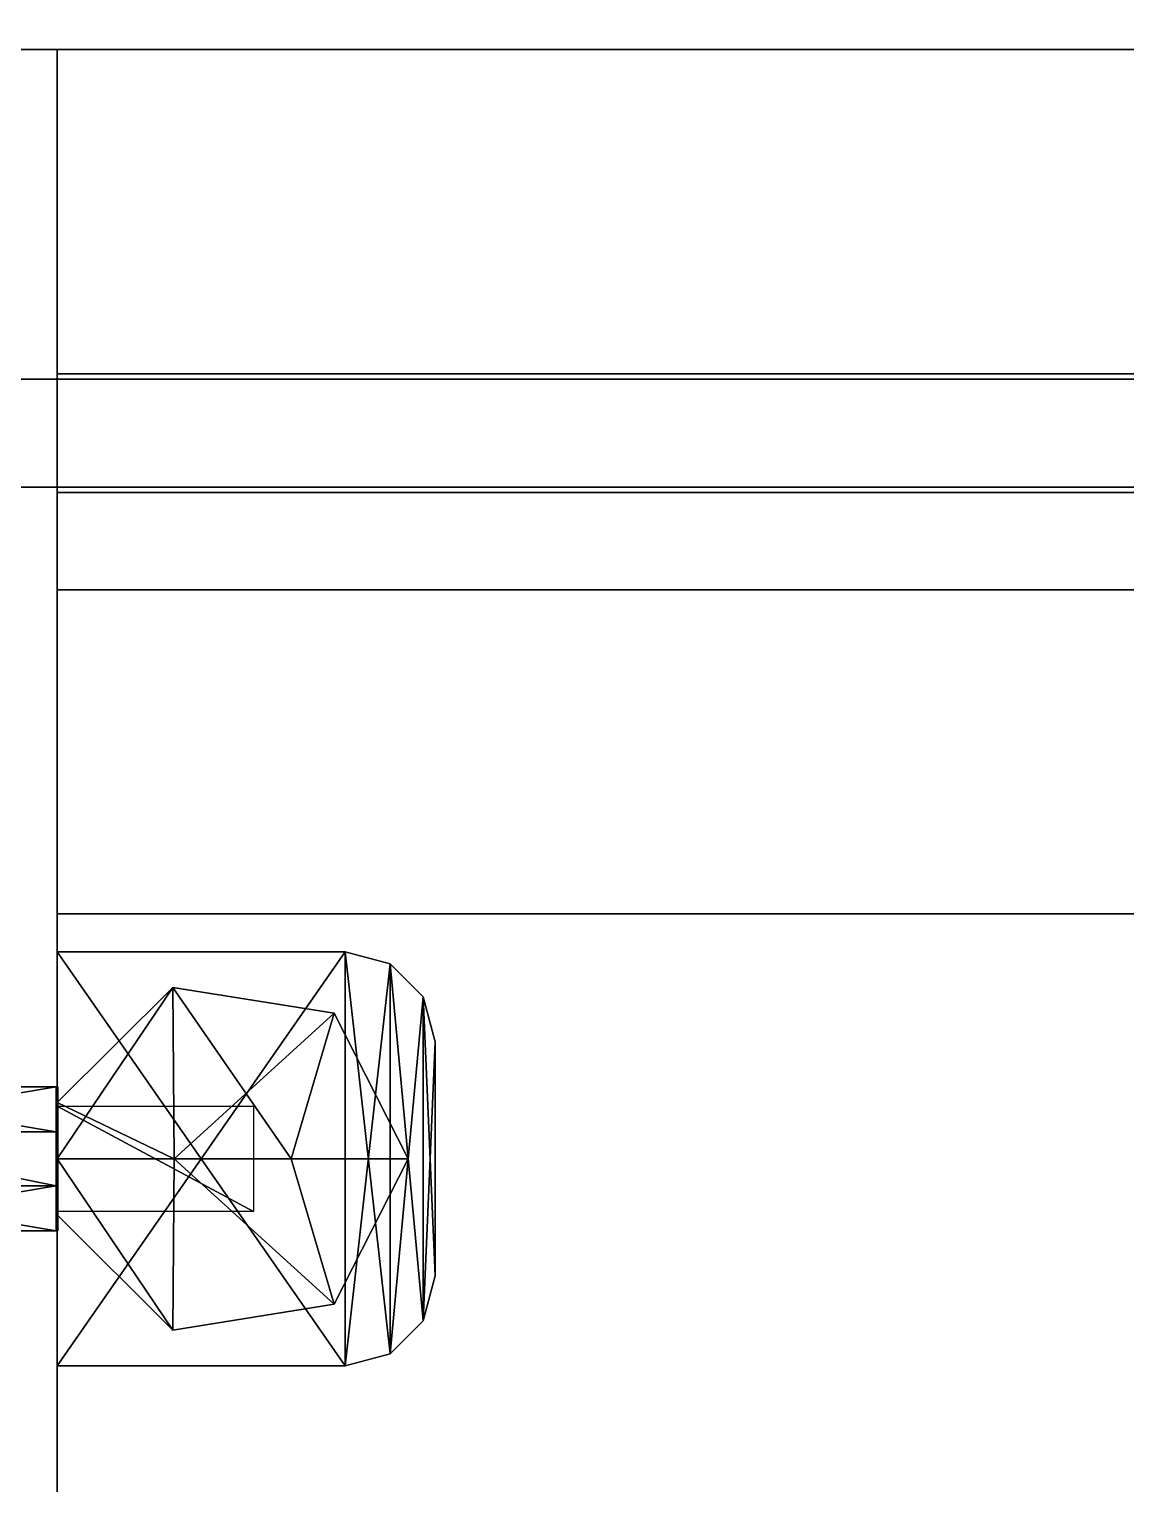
# Model space of a CAD drawing. Extents: x 0 to 2992, y -2739 to 0.
# Drawn here: x 575.5 to 636.4, y -199.7 to -118.9 of the extents above; entities that cross this region are included whole.
import ezdxf

# ---------------------------------------------------------------- set-up
doc = ezdxf.new("R2010")
doc.units = 0
for name, color, linetype in [('LAYER0', 7, 'CONTINUOUS'), ('LAYER100', 7, 'CONTINUOUS'), ('LAYER102', 7, 'CONTINUOUS'), ('LAYER103', 7, 'CONTINUOUS'), ('LAYER110', 7, 'CONTINUOUS'), ('LAYER111', 254, 'CONTINUOUS'), ('LAYER117', 7, 'CONTINUOUS'), ('LAYER124', 7, 'CONTINUOUS'), ('LAYER125', 254, 'CONTINUOUS'), ('LAYER90', 7, 'CONTINUOUS'), ('LAYER92', 7, 'CONTINUOUS'), ('LAYER96', 7, 'CONTINUOUS'), ('LAYER97', 7, 'CONTINUOUS')]:
    doc.layers.add(name, color=color, linetype=linetype)

msp = doc.modelspace()

# ---------------------------------------------------------------- linework, layer by layer
at = {"layer": 'LAYER0', "invisible_edges": 1}
for points in [[(2992.49, 0), (0, -2716.32), (0, 0), (2992.49, 0)], [(2992.49, -2716.32, 5), (0, 0, 5), (0, -2716.32, 5), (2992.49, -2716.32, 5)], [(0, 0, 5), (2992.49, -2716.32, 5), (2992.49, 0, 5), (0, 0, 5)], [(0, -2716.32), (2992.49, 0), (2992.49, -2716.32), (0, -2716.32)]]:
    msp.add_3dface(points, dxfattribs=at)
at = {"layer": 'LAYER100', "invisible_edges": 1}
for points in [[(1368, -138.3, 99), (573, -144.3, 99), (573, -138.3, 99), (1368, -138.3, 99)], [(573, -144.3, 99), (1368, -138.3, 99), (1368, -144.3, 99), (573, -144.3, 99)], [(1368, -144.3, 2530), (573, -138.3, 2530), (573, -144.3, 2530), (1368, -144.3, 2530)], [(573, -138.3, 2530), (1368, -144.3, 2530), (1368, -138.3, 2530), (573, -138.3, 2530)], [(573, -138.3, 2530), (1368, -138.3, 99), (573, -138.3, 99), (573, -138.3, 2530)], [(1368, -138.3, 99), (573, -138.3, 2530), (1368, -138.3, 2530), (1368, -138.3, 99)], [(1368, -144.3, 2530), (573, -144.3, 99), (1368, -144.3, 99), (1368, -144.3, 2530)], [(573, -144.3, 99), (1368, -144.3, 2530), (573, -144.3, 2530), (573, -144.3, 99)]]:
    msp.add_3dface(points, dxfattribs=at)
at = {"layer": 'LAYER102', "invisible_edges": 1}
for points in [[(1364, -120, 1374.5), (577, -120, 1254.5), (577, -120, 1374.5), (1364, -120, 1374.5)], [(577, -120, 1254.5), (1364, -120, 1374.5), (1364, -120, 1254.5), (577, -120, 1254.5)], [(577, -138, 1374.5), (577, -120, 1254.5), (577, -138, 1254.5), (577, -138, 1374.5)], [(577, -120, 1254.5), (577, -138, 1374.5), (577, -120, 1374.5), (577, -120, 1254.5)], [(1364, -138, 1254.5), (577, -120, 1254.5), (1364, -120, 1254.5), (1364, -138, 1254.5)], [(577, -120, 1254.5), (1364, -138, 1254.5), (577, -138, 1254.5), (577, -120, 1254.5)], [(577, -138, 1374.5), (1364, -120, 1374.5), (577, -120, 1374.5), (577, -138, 1374.5)], [(1364, -120, 1374.5), (577, -138, 1374.5), (1364, -138, 1374.5), (1364, -120, 1374.5)], [(1364, -138, 1254.5), (577, -138, 1374.5), (577, -138, 1254.5), (1364, -138, 1254.5)], [(577, -138, 1374.5), (1364, -138, 1254.5), (1364, -138, 1374.5), (577, -138, 1374.5)]]:
    msp.add_3dface(points, dxfattribs=at)
at = {"layer": 'LAYER103', "invisible_edges": 1}
for points in [[(577, -144.6001, 871), (1364, -620.0001, 871), (1364, -144.6001, 871), (577, -144.6001, 871)], [(1364, -620.0001, 871), (577, -144.6001, 871), (577, -620.0001, 871), (1364, -620.0001, 871)], [(577, -144.6001, 871), (577, -620.0001, 853), (577, -620.0001, 871), (577, -144.6001, 871)], [(577, -620.0001, 853), (577, -144.6001, 871), (577, -144.6001, 853), (577, -620.0001, 853)], [(1364, -144.6001, 853), (577, -144.6001, 871), (1364, -144.6001, 871), (1364, -144.6001, 853)], [(577, -144.6001, 871), (1364, -144.6001, 853), (577, -144.6001, 853), (577, -144.6001, 871)], [(577, -620.0001, 853), (1364, -144.6001, 853), (1364, -620.0001, 853), (577, -620.0001, 853)], [(1364, -144.6001, 853), (577, -620.0001, 853), (577, -144.6001, 853), (1364, -144.6001, 853)]]:
    msp.add_3dface(points, dxfattribs=at)
at = {"layer": 'LAYER110'}
for points in [[(577, -170.1001, 851.01), (593, -193.1001, 851.01), (577, -193.1001, 851.01), (577, -170.1001, 851.01)], [(593, -170.1001, 851.01), (593, -193.1001, 851.01), (577, -170.1001, 851.01), (593, -170.1001, 851.01)], [(577, -170.1001, 853), (593, -193.1001, 853), (577, -193.1001, 853), (577, -170.1001, 853)], [(593, -170.1001, 853), (593, -193.1001, 853), (577, -170.1001, 853), (593, -170.1001, 853)], [(593, -170.1001, 853), (577, -170.1001, 851.01), (593, -170.1001, 851.01), (593, -170.1001, 853)], [(577, -170.1001, 853), (577, -170.1001, 851.01), (593, -170.1001, 853), (577, -170.1001, 853)], [(577, -193.1001, 851.01), (577, -170.1001, 853), (577, -170.1001, 851.01), (577, -193.1001, 851.01)], [(577, -193.1001, 853), (577, -170.1001, 853), (577, -193.1001, 851.01), (577, -193.1001, 853)], [(593, -193.1001, 851.01), (577, -170.1001, 851.01), (593, -170.1001, 851.01), (593, -193.1001, 851.01)], [(577, -193.1001, 851.01), (577, -170.1001, 851.01), (593, -193.1001, 851.01), (577, -193.1001, 851.01)], [(577, -170.1001, 851.01), (593, -170.1001, 853), (593, -170.1001, 851.01), (577, -170.1001, 851.01)], [(577, -170.1001, 853), (593, -170.1001, 853), (577, -170.1001, 851.01), (577, -170.1001, 853)], [(577, -170.1001, 851.01), (577, -193.1001, 853), (577, -193.1001, 851.01), (577, -170.1001, 851.01)], [(577, -170.1001, 853), (577, -193.1001, 853), (577, -170.1001, 851.01), (577, -170.1001, 853)], [(593, -170.1001, 853), (577, -193.1001, 853), (593, -193.1001, 853), (593, -170.1001, 853)], [(577, -170.1001, 853), (577, -193.1001, 853), (593, -170.1001, 853), (577, -170.1001, 853)], [(595.5, -170.77, 851.01), (593, -170.1001, 853), (595.5, -170.77, 853), (595.5, -170.77, 851.01)], [(593, -170.1001, 851.01), (593, -170.1001, 853), (595.5, -170.77, 851.01), (593, -170.1001, 851.01)], [(593, -170.1001, 851.01), (595.5, -170.77, 851.01), (593, -193.1001, 851.01), (593, -170.1001, 851.01)], [(593, -170.1001, 853), (593, -193.1001, 853), (595.5, -170.77, 853), (593, -170.1001, 853)], [(595.5, -192.4302, 851.01), (593, -170.1001, 851.01), (593, -193.1001, 851.01), (595.5, -192.4302, 851.01)], [(595.5, -170.77, 851.01), (593, -170.1001, 851.01), (595.5, -192.4302, 851.01), (595.5, -170.77, 851.01)], [(595.5, -192.4302, 853), (593, -170.1001, 853), (593, -193.1001, 853), (595.5, -192.4302, 853)], [(595.5, -170.77, 853), (593, -170.1001, 853), (595.5, -192.4302, 853), (595.5, -170.77, 853)], [(593, -170.1001, 851.01), (595.5, -170.77, 853), (595.5, -170.77, 851.01), (593, -170.1001, 851.01)], [(593, -170.1001, 853), (595.5, -170.77, 853), (593, -170.1001, 851.01), (593, -170.1001, 853)], [(593, -193.1001, 851.01), (595.5, -170.77, 851.01), (595.5, -192.4302, 851.01), (593, -193.1001, 851.01)], [(595.5, -170.77, 853), (593, -193.1001, 853), (595.5, -192.4302, 853), (595.5, -170.77, 853)], [(597.3301, -172.6001, 851.01), (595.5, -170.77, 853), (597.3301, -172.6001, 853), (597.3301, -172.6001, 851.01)], [(595.5, -170.77, 851.01), (595.5, -170.77, 853), (597.3301, -172.6001, 851.01), (595.5, -170.77, 851.01)], [(597.3301, -190.6001, 851.01), (595.5, -170.77, 851.01), (597.3301, -172.6001, 851.01), (597.3301, -190.6001, 851.01)], [(595.5, -192.4302, 851.01), (595.5, -170.77, 851.01), (597.3301, -190.6001, 851.01), (595.5, -192.4302, 851.01)], [(595.5, -170.77, 853), (595.5, -192.4302, 853), (597.3301, -172.6001, 853), (595.5, -170.77, 853)], [(597.3301, -190.6001, 851.01), (595.5, -170.77, 851.01), (595.5, -192.4302, 851.01), (597.3301, -190.6001, 851.01)], [(597.3301, -172.6001, 851.01), (595.5, -170.77, 851.01), (597.3301, -190.6001, 851.01), (597.3301, -172.6001, 851.01)], [(597.3301, -190.6001, 853), (595.5, -170.77, 853), (595.5, -192.4302, 853), (597.3301, -190.6001, 853)], [(597.3301, -172.6001, 853), (595.5, -170.77, 853), (597.3301, -190.6001, 853), (597.3301, -172.6001, 853)], [(595.5, -170.77, 851.01), (597.3301, -172.6001, 853), (597.3301, -172.6001, 851.01), (595.5, -170.77, 851.01)], [(595.5, -170.77, 853), (597.3301, -172.6001, 853), (595.5, -170.77, 851.01), (595.5, -170.77, 853)], [(577, -178.4775, 867), (583.5, -181.6001, 867), (583.4314, -172.0825, 867), (577, -178.4775, 867)], [(583.4314, -172.0825, 853), (577, -178.4775, 867), (583.4314, -172.0825, 867), (583.4314, -172.0825, 853)], [(577, -178.4775, 853), (577, -178.4775, 867), (583.4314, -172.0825, 853), (577, -178.4775, 853)], [(583.4314, -172.0825, 853), (577, -178.4775, 867), (577, -178.4775, 853), (583.4314, -172.0825, 853)], [(583.4314, -172.0825, 867), (577, -178.4775, 867), (583.4314, -172.0825, 853), (583.4314, -172.0825, 867)], [(577, -181.6001, 867), (583.4314, -172.0825, 867), (583.5, -181.6001, 867), (577, -181.6001, 867)], [(577, -178.4775, 867), (583.4314, -172.0825, 867), (577, -181.6001, 867), (577, -178.4775, 867)], [(583.4314, -172.0825, 867), (590, -181.6001, 867), (592.387, -173.5166, 867), (583.4314, -172.0825, 867)], [(583.5, -181.6001, 867), (590, -181.6001, 867), (583.4314, -172.0825, 867), (583.5, -181.6001, 867)], [(592.387, -173.5166, 853), (583.4314, -172.0825, 867), (592.387, -173.5166, 867), (592.387, -173.5166, 853)], [(583.4314, -172.0825, 853), (583.4314, -172.0825, 867), (592.387, -173.5166, 853), (583.4314, -172.0825, 853)], [(592.387, -173.5166, 853), (583.4314, -172.0825, 867), (583.4314, -172.0825, 853), (592.387, -173.5166, 853)], [(592.387, -173.5166, 867), (583.4314, -172.0825, 867), (592.387, -173.5166, 853), (592.387, -173.5166, 867)], [(583.4314, -172.0825, 867), (592.387, -173.5166, 867), (583.5, -181.6001, 867), (583.4314, -172.0825, 867)], [(597.3301, -172.6001, 853), (595.5, -192.4302, 853), (597.3301, -190.6001, 853), (597.3301, -172.6001, 853)], [(598, -175.1001, 851.01), (597.3301, -172.6001, 853), (598, -175.1001, 853), (598, -175.1001, 851.01)], [(597.3301, -172.6001, 851.01), (597.3301, -172.6001, 853), (598, -175.1001, 851.01), (597.3301, -172.6001, 851.01)], [(598, -188.1001, 851.01), (597.3301, -172.6001, 851.01), (598, -175.1001, 851.01), (598, -188.1001, 851.01)], [(597.3301, -190.6001, 851.01), (597.3301, -172.6001, 851.01), (598, -188.1001, 851.01), (597.3301, -190.6001, 851.01)], [(597.3301, -172.6001, 853), (597.3301, -190.6001, 853), (598, -175.1001, 853), (597.3301, -172.6001, 853)], [(598, -188.1001, 851.01), (597.3301, -172.6001, 851.01), (597.3301, -190.6001, 851.01), (598, -188.1001, 851.01)], [(598, -175.1001, 851.01), (597.3301, -172.6001, 851.01), (598, -188.1001, 851.01), (598, -175.1001, 851.01)], [(598, -188.1001, 853), (597.3301, -172.6001, 853), (597.3301, -190.6001, 853), (598, -188.1001, 853)], [(598, -175.1001, 853), (597.3301, -172.6001, 853), (598, -188.1001, 853), (598, -175.1001, 853)], [(597.3301, -172.6001, 851.01), (598, -175.1001, 853), (598, -175.1001, 851.01), (597.3301, -172.6001, 851.01)], [(597.3301, -172.6001, 853), (598, -175.1001, 853), (597.3301, -172.6001, 851.01), (597.3301, -172.6001, 853)], [(583.5, -181.6001, 867), (592.387, -173.5166, 867), (590, -181.6001, 867), (583.5, -181.6001, 867)], [(592.387, -173.5166, 867), (590, -181.6001, 867), (596.5, -181.6001, 867), (592.387, -173.5166, 867)], [(592.387, -173.5166, 867), (596.5, -181.6001, 867), (590, -181.6001, 867), (592.387, -173.5166, 867)], [(596.5, -181.6001, 853), (592.387, -173.5166, 867), (596.5, -181.6001, 867), (596.5, -181.6001, 853)], [(592.387, -173.5166, 853), (592.387, -173.5166, 867), (596.5, -181.6001, 853), (592.387, -173.5166, 853)], [(596.5, -181.6001, 853), (592.387, -173.5166, 867), (592.387, -173.5166, 853), (596.5, -181.6001, 853)], [(596.5, -181.6001, 867), (592.387, -173.5166, 867), (596.5, -181.6001, 853), (596.5, -181.6001, 867)], [(598, -175.1001, 853), (597.3301, -190.6001, 853), (598, -188.1001, 853), (598, -175.1001, 853)], [(598, -175.1001, 853), (598, -188.1001, 851.01), (598, -188.1001, 853), (598, -175.1001, 853)], [(598, -175.1001, 851.01), (598, -188.1001, 851.01), (598, -175.1001, 853), (598, -175.1001, 851.01)], [(598, -175.1001, 851.01), (598, -188.1001, 853), (598, -188.1001, 851.01), (598, -175.1001, 851.01)], [(598, -175.1001, 853), (598, -188.1001, 853), (598, -175.1001, 851.01), (598, -175.1001, 853)], [(577, -184.7227, 867), (577, -178.4775, 853), (577, -184.7227, 853), (577, -184.7227, 867)], [(577, -178.4775, 867), (577, -178.4775, 853), (577, -184.7227, 867), (577, -178.4775, 867)], [(577, -181.6001, 867), (583.5, -181.6001, 867), (577, -178.4775, 867), (577, -181.6001, 867)], [(577, -178.4775, 853), (577, -184.7227, 867), (577, -184.7227, 853), (577, -178.4775, 853)], [(577, -178.4775, 867), (577, -184.7227, 867), (577, -178.4775, 853), (577, -178.4775, 867)], [(587.9084, -184.52, 851), (577, -178.6802, 851), (587.9084, -178.6802, 851), (587.9084, -184.52, 851)], [(577, -184.52, 851), (577, -178.6802, 851), (587.9084, -184.52, 851), (577, -184.52, 851)], [(577, -181.6001, 867), (583.4314, -191.1177, 867), (583.5, -181.6001, 867), (577, -181.6001, 867)], [(577, -184.7227, 867), (583.4314, -191.1177, 867), (577, -181.6001, 867), (577, -184.7227, 867)], [(577, -181.6001, 867), (583.4314, -191.1177, 867), (583.5, -181.6001, 867), (577, -181.6001, 867)], [(577, -184.7227, 867), (583.4314, -191.1177, 867), (577, -181.6001, 867), (577, -184.7227, 867)], [(583.4314, -191.1177, 867), (592.387, -189.6836, 867), (583.5, -181.6001, 867), (583.4314, -191.1177, 867)], [(583.4314, -191.1177, 867), (592.387, -189.6836, 867), (583.5, -181.6001, 867), (583.4314, -191.1177, 867)], [(583.5, -181.6001, 867), (592.387, -189.6836, 867), (590, -181.6001, 867), (583.5, -181.6001, 867)], [(583.5, -181.6001, 867), (592.387, -189.6836, 867), (590, -181.6001, 867), (583.5, -181.6001, 867)], [(590, -181.6001, 867), (592.387, -189.6836, 867), (596.5, -181.6001, 867), (590, -181.6001, 867)], [(592.387, -189.6836, 867), (596.5, -181.6001, 867), (590, -181.6001, 867), (592.387, -189.6836, 867)], [(596.5, -181.6001, 867), (592.387, -189.6836, 853), (596.5, -181.6001, 853), (596.5, -181.6001, 867)], [(592.387, -189.6836, 867), (592.387, -189.6836, 853), (596.5, -181.6001, 867), (592.387, -189.6836, 867)], [(592.387, -189.6836, 853), (596.5, -181.6001, 867), (596.5, -181.6001, 853), (592.387, -189.6836, 853)], [(592.387, -189.6836, 867), (596.5, -181.6001, 867), (592.387, -189.6836, 853), (592.387, -189.6836, 867)], [(583.4314, -191.1177, 853), (577, -184.7227, 867), (577, -184.7227, 853), (583.4314, -191.1177, 853)], [(583.4314, -191.1177, 867), (577, -184.7227, 867), (583.4314, -191.1177, 853), (583.4314, -191.1177, 867)], [(577, -184.7227, 853), (583.4314, -191.1177, 867), (583.4314, -191.1177, 853), (577, -184.7227, 853)], [(577, -184.7227, 867), (583.4314, -191.1177, 867), (577, -184.7227, 853), (577, -184.7227, 867)], [(598, -188.1001, 853), (597.3301, -190.6001, 851.01), (598, -188.1001, 851.01), (598, -188.1001, 853)], [(597.3301, -190.6001, 853), (597.3301, -190.6001, 851.01), (598, -188.1001, 853), (597.3301, -190.6001, 853)], [(597.3301, -190.6001, 851.01), (598, -188.1001, 853), (598, -188.1001, 851.01), (597.3301, -190.6001, 851.01)], [(597.3301, -190.6001, 853), (598, -188.1001, 853), (597.3301, -190.6001, 851.01), (597.3301, -190.6001, 853)], [(592.387, -189.6836, 867), (583.4314, -191.1177, 853), (592.387, -189.6836, 853), (592.387, -189.6836, 867)], [(583.4314, -191.1177, 867), (583.4314, -191.1177, 853), (592.387, -189.6836, 867), (583.4314, -191.1177, 867)], [(583.4314, -191.1177, 853), (592.387, -189.6836, 867), (592.387, -189.6836, 853), (583.4314, -191.1177, 853)], [(583.4314, -191.1177, 867), (592.387, -189.6836, 867), (583.4314, -191.1177, 853), (583.4314, -191.1177, 867)], [(597.3301, -190.6001, 853), (595.5, -192.4302, 851.01), (597.3301, -190.6001, 851.01), (597.3301, -190.6001, 853)], [(595.5, -192.4302, 853), (595.5, -192.4302, 851.01), (597.3301, -190.6001, 853), (595.5, -192.4302, 853)], [(595.5, -192.4302, 851.01), (597.3301, -190.6001, 853), (597.3301, -190.6001, 851.01), (595.5, -192.4302, 851.01)], [(595.5, -192.4302, 853), (597.3301, -190.6001, 853), (595.5, -192.4302, 851.01), (595.5, -192.4302, 853)], [(593, -193.1001, 851.01), (577, -193.1001, 853), (577, -193.1001, 851.01), (593, -193.1001, 851.01)], [(593, -193.1001, 853), (577, -193.1001, 853), (593, -193.1001, 851.01), (593, -193.1001, 853)], [(577, -193.1001, 853), (593, -193.1001, 851.01), (593, -193.1001, 853), (577, -193.1001, 853)], [(577, -193.1001, 851.01), (593, -193.1001, 851.01), (577, -193.1001, 853), (577, -193.1001, 851.01)], [(595.5, -192.4302, 853), (593, -193.1001, 851.01), (595.5, -192.4302, 851.01), (595.5, -192.4302, 853)], [(593, -193.1001, 853), (593, -193.1001, 851.01), (595.5, -192.4302, 853), (593, -193.1001, 853)], [(593, -193.1001, 851.01), (595.5, -192.4302, 853), (595.5, -192.4302, 851.01), (593, -193.1001, 851.01)], [(593, -193.1001, 853), (595.5, -192.4302, 853), (593, -193.1001, 851.01), (593, -193.1001, 853)]]:
    msp.add_3dface(points, dxfattribs=at)
at = {"layer": 'LAYER111'}
for points in [[(576.95, -180.1001, 861.8301), (562.05, -177.6001, 858.5), (562.05, -180.1001, 861.8301), (576.95, -180.1001, 861.8301)], [(576.95, -177.6001, 858.5), (562.05, -177.6001, 858.5), (576.95, -180.1001, 861.8301), (576.95, -177.6001, 858.5)], [(576.95, -177.6001, 858.5), (562.05, -180.1001, 855.1699), (562.05, -177.6001, 858.5), (576.95, -177.6001, 858.5)], [(576.95, -180.1001, 855.1699), (562.05, -180.1001, 855.1699), (576.95, -177.6001, 858.5), (576.95, -180.1001, 855.1699)], [(577.05, -180.1001, 861.8301), (576.95, -177.6001, 858.5), (576.95, -180.1001, 861.8301), (577.05, -180.1001, 861.8301)], [(577.05, -177.6001, 858.5), (576.95, -177.6001, 858.5), (577.05, -180.1001, 861.8301), (577.05, -177.6001, 858.5)], [(577.05, -177.6001, 858.5), (576.95, -180.1001, 855.1699), (576.95, -177.6001, 858.5), (577.05, -177.6001, 858.5)], [(577.05, -180.1001, 855.1699), (576.95, -180.1001, 855.1699), (577.05, -177.6001, 858.5), (577.05, -180.1001, 855.1699)], [(576.95, -177.6001, 854.5), (577.05, -185.6001, 854.5), (576.95, -185.6001, 854.5), (576.95, -177.6001, 854.5)], [(577.05, -177.6001, 854.5), (577.05, -185.6001, 854.5), (576.95, -177.6001, 854.5), (577.05, -177.6001, 854.5)], [(576.95, -185.6001, 862.5), (577.05, -177.6001, 862.5), (576.95, -177.6001, 862.5), (576.95, -185.6001, 862.5)], [(577.05, -185.6001, 862.5), (577.05, -177.6001, 862.5), (576.95, -185.6001, 862.5), (577.05, -185.6001, 862.5)], [(576.95, -177.6001, 854.5), (577.05, -177.6001, 862.5), (577.05, -177.6001, 854.5), (576.95, -177.6001, 854.5)], [(576.95, -177.6001, 862.5), (577.05, -177.6001, 862.5), (576.95, -177.6001, 854.5), (576.95, -177.6001, 862.5)], [(576.95, -177.6001, 862.5), (576.95, -185.6001, 854.5), (576.95, -185.6001, 862.5), (576.95, -177.6001, 862.5)], [(576.95, -177.6001, 854.5), (576.95, -185.6001, 854.5), (576.95, -177.6001, 862.5), (576.95, -177.6001, 854.5)], [(577.05, -185.6001, 862.5), (577.05, -177.6001, 854.5), (577.05, -177.6001, 862.5), (577.05, -185.6001, 862.5)], [(577.05, -185.6001, 854.5), (577.05, -177.6001, 854.5), (577.05, -185.6001, 862.5), (577.05, -185.6001, 854.5)], [(562.05, -180.1001, 861.8301), (576.95, -183.1001, 861.8301), (576.95, -180.1001, 861.8301), (562.05, -180.1001, 861.8301)], [(562.05, -183.1001, 861.8301), (576.95, -183.1001, 861.8301), (562.05, -180.1001, 861.8301), (562.05, -183.1001, 861.8301)], [(562.05, -180.1001, 855.1699), (576.95, -183.1001, 855.1699), (562.05, -183.1001, 855.1699), (562.05, -180.1001, 855.1699)], [(576.95, -180.1001, 855.1699), (576.95, -183.1001, 855.1699), (562.05, -180.1001, 855.1699), (576.95, -180.1001, 855.1699)], [(577.05, -180.1001, 861.8301), (576.95, -183.1001, 861.8301), (577.05, -183.1001, 861.8301), (577.05, -180.1001, 861.8301)], [(576.95, -180.1001, 861.8301), (576.95, -183.1001, 861.8301), (577.05, -180.1001, 861.8301), (576.95, -180.1001, 861.8301)], [(576.95, -180.1001, 855.1699), (577.05, -183.1001, 855.1699), (576.95, -183.1001, 855.1699), (576.95, -180.1001, 855.1699)], [(577.05, -180.1001, 855.1699), (577.05, -183.1001, 855.1699), (576.95, -180.1001, 855.1699), (577.05, -180.1001, 855.1699)], [(562.05, -183.1001, 861.8301), (576.95, -185.6001, 858.5), (576.95, -183.1001, 861.8301), (562.05, -183.1001, 861.8301)], [(562.05, -185.6001, 858.5), (576.95, -185.6001, 858.5), (562.05, -183.1001, 861.8301), (562.05, -185.6001, 858.5)], [(562.05, -185.6001, 858.5), (576.95, -183.1001, 855.1699), (576.95, -185.6001, 858.5), (562.05, -185.6001, 858.5)], [(562.05, -183.1001, 855.1699), (576.95, -183.1001, 855.1699), (562.05, -185.6001, 858.5), (562.05, -183.1001, 855.1699)], [(576.95, -183.1001, 861.8301), (577.05, -185.6001, 858.5), (577.05, -183.1001, 861.8301), (576.95, -183.1001, 861.8301)], [(576.95, -185.6001, 858.5), (577.05, -185.6001, 858.5), (576.95, -183.1001, 861.8301), (576.95, -185.6001, 858.5)], [(576.95, -185.6001, 858.5), (577.05, -183.1001, 855.1699), (577.05, -185.6001, 858.5), (576.95, -185.6001, 858.5)], [(576.95, -183.1001, 855.1699), (577.05, -183.1001, 855.1699), (576.95, -185.6001, 858.5), (576.95, -183.1001, 855.1699)], [(576.95, -185.6001, 862.5), (577.05, -185.6001, 854.5), (577.05, -185.6001, 862.5), (576.95, -185.6001, 862.5)], [(576.95, -185.6001, 854.5), (577.05, -185.6001, 854.5), (576.95, -185.6001, 862.5), (576.95, -185.6001, 854.5)]]:
    msp.add_3dface(points, dxfattribs=at)
at = {"layer": 'LAYER117', "invisible_edges": 1}
for points in [[(577, -144.6001, 1989), (1364, -620.0001, 1989), (1364, -144.6001, 1989), (577, -144.6001, 1989)], [(1364, -620.0001, 1989), (577, -144.6001, 1989), (577, -620.0001, 1989), (1364, -620.0001, 1989)], [(577, -144.6001, 1989), (577, -620.0001, 1971), (577, -620.0001, 1989), (577, -144.6001, 1989)], [(577, -620.0001, 1971), (577, -144.6001, 1989), (577, -144.6001, 1971), (577, -620.0001, 1971)], [(1364, -144.6001, 1971), (577, -144.6001, 1989), (1364, -144.6001, 1989), (1364, -144.6001, 1971)], [(577, -144.6001, 1989), (1364, -144.6001, 1971), (577, -144.6001, 1971), (577, -144.6001, 1989)], [(577, -620.0001, 1971), (1364, -144.6001, 1971), (1364, -620.0001, 1971), (577, -620.0001, 1971)], [(1364, -144.6001, 1971), (577, -620.0001, 1971), (577, -144.6001, 1971), (1364, -144.6001, 1971)]]:
    msp.add_3dface(points, dxfattribs=at)
at = {"layer": 'LAYER124'}
for points in [[(577, -170.1001, 1969.01), (593, -193.1001, 1969.01), (577, -193.1001, 1969.01), (577, -170.1001, 1969.01)], [(593, -170.1001, 1969.01), (593, -193.1001, 1969.01), (577, -170.1001, 1969.01), (593, -170.1001, 1969.01)], [(577, -170.1001, 1971), (593, -193.1001, 1971), (577, -193.1001, 1971), (577, -170.1001, 1971)], [(593, -170.1001, 1971), (593, -193.1001, 1971), (577, -170.1001, 1971), (593, -170.1001, 1971)], [(593, -170.1001, 1971), (577, -170.1001, 1969.01), (593, -170.1001, 1969.01), (593, -170.1001, 1971)], [(577, -170.1001, 1971), (577, -170.1001, 1969.01), (593, -170.1001, 1971), (577, -170.1001, 1971)], [(577, -193.1001, 1969.01), (577, -170.1001, 1971), (577, -170.1001, 1969.01), (577, -193.1001, 1969.01)], [(577, -193.1001, 1971), (577, -170.1001, 1971), (577, -193.1001, 1969.01), (577, -193.1001, 1971)], [(593, -193.1001, 1969.01), (577, -170.1001, 1969.01), (593, -170.1001, 1969.01), (593, -193.1001, 1969.01)], [(577, -193.1001, 1969.01), (577, -170.1001, 1969.01), (593, -193.1001, 1969.01), (577, -193.1001, 1969.01)], [(577, -170.1001, 1969.01), (593, -170.1001, 1971), (593, -170.1001, 1969.01), (577, -170.1001, 1969.01)], [(577, -170.1001, 1971), (593, -170.1001, 1971), (577, -170.1001, 1969.01), (577, -170.1001, 1971)], [(577, -170.1001, 1969.01), (577, -193.1001, 1971), (577, -193.1001, 1969.01), (577, -170.1001, 1969.01)], [(577, -170.1001, 1971), (577, -193.1001, 1971), (577, -170.1001, 1969.01), (577, -170.1001, 1971)], [(593, -170.1001, 1971), (577, -193.1001, 1971), (593, -193.1001, 1971), (593, -170.1001, 1971)], [(577, -170.1001, 1971), (577, -193.1001, 1971), (593, -170.1001, 1971), (577, -170.1001, 1971)], [(595.5, -170.77, 1969.01), (593, -170.1001, 1971), (595.5, -170.77, 1971), (595.5, -170.77, 1969.01)], [(593, -170.1001, 1969.01), (593, -170.1001, 1971), (595.5, -170.77, 1969.01), (593, -170.1001, 1969.01)], [(593, -170.1001, 1969.01), (595.5, -170.77, 1969.01), (593, -193.1001, 1969.01), (593, -170.1001, 1969.01)], [(593, -170.1001, 1971), (593, -193.1001, 1971), (595.5, -170.77, 1971), (593, -170.1001, 1971)], [(595.5, -192.4302, 1969.01), (593, -170.1001, 1969.01), (593, -193.1001, 1969.01), (595.5, -192.4302, 1969.01)], [(595.5, -170.77, 1969.01), (593, -170.1001, 1969.01), (595.5, -192.4302, 1969.01), (595.5, -170.77, 1969.01)], [(595.5, -192.4302, 1971), (593, -170.1001, 1971), (593, -193.1001, 1971), (595.5, -192.4302, 1971)], [(595.5, -170.77, 1971), (593, -170.1001, 1971), (595.5, -192.4302, 1971), (595.5, -170.77, 1971)], [(593, -170.1001, 1969.01), (595.5, -170.77, 1971), (595.5, -170.77, 1969.01), (593, -170.1001, 1969.01)], [(593, -170.1001, 1971), (595.5, -170.77, 1971), (593, -170.1001, 1969.01), (593, -170.1001, 1971)], [(593, -193.1001, 1969.01), (595.5, -170.77, 1969.01), (595.5, -192.4302, 1969.01), (593, -193.1001, 1969.01)], [(595.5, -170.77, 1971), (593, -193.1001, 1971), (595.5, -192.4302, 1971), (595.5, -170.77, 1971)], [(597.3301, -172.6001, 1969.01), (595.5, -170.77, 1971), (597.3301, -172.6001, 1971), (597.3301, -172.6001, 1969.01)], [(595.5, -170.77, 1969.01), (595.5, -170.77, 1971), (597.3301, -172.6001, 1969.01), (595.5, -170.77, 1969.01)], [(597.3301, -190.6001, 1969.01), (595.5, -170.77, 1969.01), (597.3301, -172.6001, 1969.01), (597.3301, -190.6001, 1969.01)], [(595.5, -192.4302, 1969.01), (595.5, -170.77, 1969.01), (597.3301, -190.6001, 1969.01), (595.5, -192.4302, 1969.01)], [(595.5, -170.77, 1971), (595.5, -192.4302, 1971), (597.3301, -172.6001, 1971), (595.5, -170.77, 1971)], [(597.3301, -190.6001, 1969.01), (595.5, -170.77, 1969.01), (595.5, -192.4302, 1969.01), (597.3301, -190.6001, 1969.01)], [(597.3301, -172.6001, 1969.01), (595.5, -170.77, 1969.01), (597.3301, -190.6001, 1969.01), (597.3301, -172.6001, 1969.01)], [(597.3301, -190.6001, 1971), (595.5, -170.77, 1971), (595.5, -192.4302, 1971), (597.3301, -190.6001, 1971)], [(597.3301, -172.6001, 1971), (595.5, -170.77, 1971), (597.3301, -190.6001, 1971), (597.3301, -172.6001, 1971)], [(595.5, -170.77, 1969.01), (597.3301, -172.6001, 1971), (597.3301, -172.6001, 1969.01), (595.5, -170.77, 1969.01)], [(595.5, -170.77, 1971), (597.3301, -172.6001, 1971), (595.5, -170.77, 1969.01), (595.5, -170.77, 1971)], [(577, -178.4775, 1985), (583.5, -181.6001, 1985), (583.4314, -172.0825, 1985), (577, -178.4775, 1985)], [(583.4314, -172.0825, 1971), (577, -178.4775, 1985), (583.4314, -172.0825, 1985), (583.4314, -172.0825, 1971)], [(577, -178.4775, 1971), (577, -178.4775, 1985), (583.4314, -172.0825, 1971), (577, -178.4775, 1971)], [(583.4314, -172.0825, 1971), (577, -178.4775, 1985), (577, -178.4775, 1971), (583.4314, -172.0825, 1971)], [(583.4314, -172.0825, 1985), (577, -178.4775, 1985), (583.4314, -172.0825, 1971), (583.4314, -172.0825, 1985)], [(577, -181.6001, 1985), (583.4314, -172.0825, 1985), (583.5, -181.6001, 1985), (577, -181.6001, 1985)], [(577, -178.4775, 1985), (583.4314, -172.0825, 1985), (577, -181.6001, 1985), (577, -178.4775, 1985)], [(583.4314, -172.0825, 1985), (590, -181.6001, 1985), (592.387, -173.5166, 1985), (583.4314, -172.0825, 1985)], [(583.5, -181.6001, 1985), (590, -181.6001, 1985), (583.4314, -172.0825, 1985), (583.5, -181.6001, 1985)], [(592.387, -173.5166, 1971), (583.4314, -172.0825, 1985), (592.387, -173.5166, 1985), (592.387, -173.5166, 1971)], [(583.4314, -172.0825, 1971), (583.4314, -172.0825, 1985), (592.387, -173.5166, 1971), (583.4314, -172.0825, 1971)], [(592.387, -173.5166, 1971), (583.4314, -172.0825, 1985), (583.4314, -172.0825, 1971), (592.387, -173.5166, 1971)], [(592.387, -173.5166, 1985), (583.4314, -172.0825, 1985), (592.387, -173.5166, 1971), (592.387, -173.5166, 1985)], [(583.4314, -172.0825, 1985), (592.387, -173.5166, 1985), (583.5, -181.6001, 1985), (583.4314, -172.0825, 1985)], [(597.3301, -172.6001, 1971), (595.5, -192.4302, 1971), (597.3301, -190.6001, 1971), (597.3301, -172.6001, 1971)], [(598, -175.1001, 1969.01), (597.3301, -172.6001, 1971), (598, -175.1001, 1971), (598, -175.1001, 1969.01)], [(597.3301, -172.6001, 1969.01), (597.3301, -172.6001, 1971), (598, -175.1001, 1969.01), (597.3301, -172.6001, 1969.01)], [(598, -188.1001, 1969.01), (597.3301, -172.6001, 1969.01), (598, -175.1001, 1969.01), (598, -188.1001, 1969.01)], [(597.3301, -190.6001, 1969.01), (597.3301, -172.6001, 1969.01), (598, -188.1001, 1969.01), (597.3301, -190.6001, 1969.01)], [(597.3301, -172.6001, 1971), (597.3301, -190.6001, 1971), (598, -175.1001, 1971), (597.3301, -172.6001, 1971)], [(598, -188.1001, 1969.01), (597.3301, -172.6001, 1969.01), (597.3301, -190.6001, 1969.01), (598, -188.1001, 1969.01)], [(598, -175.1001, 1969.01), (597.3301, -172.6001, 1969.01), (598, -188.1001, 1969.01), (598, -175.1001, 1969.01)], [(598, -188.1001, 1971), (597.3301, -172.6001, 1971), (597.3301, -190.6001, 1971), (598, -188.1001, 1971)], [(598, -175.1001, 1971), (597.3301, -172.6001, 1971), (598, -188.1001, 1971), (598, -175.1001, 1971)], [(597.3301, -172.6001, 1969.01), (598, -175.1001, 1971), (598, -175.1001, 1969.01), (597.3301, -172.6001, 1969.01)], [(597.3301, -172.6001, 1971), (598, -175.1001, 1971), (597.3301, -172.6001, 1969.01), (597.3301, -172.6001, 1971)], [(583.5, -181.6001, 1985), (592.387, -173.5166, 1985), (590, -181.6001, 1985), (583.5, -181.6001, 1985)], [(592.387, -173.5166, 1985), (590, -181.6001, 1985), (596.5, -181.6001, 1985), (592.387, -173.5166, 1985)], [(592.387, -173.5166, 1985), (596.5, -181.6001, 1985), (590, -181.6001, 1985), (592.387, -173.5166, 1985)], [(596.5, -181.6001, 1971), (592.387, -173.5166, 1985), (596.5, -181.6001, 1985), (596.5, -181.6001, 1971)], [(592.387, -173.5166, 1971), (592.387, -173.5166, 1985), (596.5, -181.6001, 1971), (592.387, -173.5166, 1971)], [(596.5, -181.6001, 1971), (592.387, -173.5166, 1985), (592.387, -173.5166, 1971), (596.5, -181.6001, 1971)], [(596.5, -181.6001, 1985), (592.387, -173.5166, 1985), (596.5, -181.6001, 1971), (596.5, -181.6001, 1985)], [(598, -175.1001, 1971), (597.3301, -190.6001, 1971), (598, -188.1001, 1971), (598, -175.1001, 1971)], [(598, -175.1001, 1971), (598, -188.1001, 1969.01), (598, -188.1001, 1971), (598, -175.1001, 1971)], [(598, -175.1001, 1969.01), (598, -188.1001, 1969.01), (598, -175.1001, 1971), (598, -175.1001, 1969.01)], [(598, -175.1001, 1969.01), (598, -188.1001, 1971), (598, -188.1001, 1969.01), (598, -175.1001, 1969.01)], [(598, -175.1001, 1971), (598, -188.1001, 1971), (598, -175.1001, 1969.01), (598, -175.1001, 1971)], [(577, -184.7227, 1985), (577, -178.4775, 1971), (577, -184.7227, 1971), (577, -184.7227, 1985)], [(577, -178.4775, 1985), (577, -178.4775, 1971), (577, -184.7227, 1985), (577, -178.4775, 1985)], [(577, -181.6001, 1985), (583.5, -181.6001, 1985), (577, -178.4775, 1985), (577, -181.6001, 1985)], [(577, -178.4775, 1971), (577, -184.7227, 1985), (577, -184.7227, 1971), (577, -178.4775, 1971)], [(577, -178.4775, 1985), (577, -184.7227, 1985), (577, -178.4775, 1971), (577, -178.4775, 1985)], [(587.9084, -184.52, 1969), (577, -178.6802, 1969), (587.9084, -178.6802, 1969), (587.9084, -184.52, 1969)], [(577, -184.52, 1969), (577, -178.6802, 1969), (587.9084, -184.52, 1969), (577, -184.52, 1969)], [(577, -181.6001, 1985), (583.4314, -191.1177, 1985), (583.5, -181.6001, 1985), (577, -181.6001, 1985)], [(577, -184.7227, 1985), (583.4314, -191.1177, 1985), (577, -181.6001, 1985), (577, -184.7227, 1985)], [(577, -181.6001, 1985), (583.4314, -191.1177, 1985), (583.5, -181.6001, 1985), (577, -181.6001, 1985)], [(577, -184.7227, 1985), (583.4314, -191.1177, 1985), (577, -181.6001, 1985), (577, -184.7227, 1985)], [(583.4314, -191.1177, 1985), (592.387, -189.6836, 1985), (583.5, -181.6001, 1985), (583.4314, -191.1177, 1985)], [(583.4314, -191.1177, 1985), (592.387, -189.6836, 1985), (583.5, -181.6001, 1985), (583.4314, -191.1177, 1985)], [(583.5, -181.6001, 1985), (592.387, -189.6836, 1985), (590, -181.6001, 1985), (583.5, -181.6001, 1985)], [(583.5, -181.6001, 1985), (592.387, -189.6836, 1985), (590, -181.6001, 1985), (583.5, -181.6001, 1985)], [(590, -181.6001, 1985), (592.387, -189.6836, 1985), (596.5, -181.6001, 1985), (590, -181.6001, 1985)], [(592.387, -189.6836, 1985), (596.5, -181.6001, 1985), (590, -181.6001, 1985), (592.387, -189.6836, 1985)], [(596.5, -181.6001, 1985), (592.387, -189.6836, 1971), (596.5, -181.6001, 1971), (596.5, -181.6001, 1985)], [(592.387, -189.6836, 1985), (592.387, -189.6836, 1971), (596.5, -181.6001, 1985), (592.387, -189.6836, 1985)], [(592.387, -189.6836, 1971), (596.5, -181.6001, 1985), (596.5, -181.6001, 1971), (592.387, -189.6836, 1971)], [(592.387, -189.6836, 1985), (596.5, -181.6001, 1985), (592.387, -189.6836, 1971), (592.387, -189.6836, 1985)], [(583.4314, -191.1177, 1971), (577, -184.7227, 1985), (577, -184.7227, 1971), (583.4314, -191.1177, 1971)], [(583.4314, -191.1177, 1985), (577, -184.7227, 1985), (583.4314, -191.1177, 1971), (583.4314, -191.1177, 1985)], [(577, -184.7227, 1971), (583.4314, -191.1177, 1985), (583.4314, -191.1177, 1971), (577, -184.7227, 1971)], [(577, -184.7227, 1985), (583.4314, -191.1177, 1985), (577, -184.7227, 1971), (577, -184.7227, 1985)], [(598, -188.1001, 1971), (597.3301, -190.6001, 1969.01), (598, -188.1001, 1969.01), (598, -188.1001, 1971)], [(597.3301, -190.6001, 1971), (597.3301, -190.6001, 1969.01), (598, -188.1001, 1971), (597.3301, -190.6001, 1971)], [(597.3301, -190.6001, 1969.01), (598, -188.1001, 1971), (598, -188.1001, 1969.01), (597.3301, -190.6001, 1969.01)], [(597.3301, -190.6001, 1971), (598, -188.1001, 1971), (597.3301, -190.6001, 1969.01), (597.3301, -190.6001, 1971)], [(592.387, -189.6836, 1985), (583.4314, -191.1177, 1971), (592.387, -189.6836, 1971), (592.387, -189.6836, 1985)], [(583.4314, -191.1177, 1985), (583.4314, -191.1177, 1971), (592.387, -189.6836, 1985), (583.4314, -191.1177, 1985)], [(583.4314, -191.1177, 1971), (592.387, -189.6836, 1985), (592.387, -189.6836, 1971), (583.4314, -191.1177, 1971)], [(583.4314, -191.1177, 1985), (592.387, -189.6836, 1985), (583.4314, -191.1177, 1971), (583.4314, -191.1177, 1985)], [(597.3301, -190.6001, 1971), (595.5, -192.4302, 1969.01), (597.3301, -190.6001, 1969.01), (597.3301, -190.6001, 1971)], [(595.5, -192.4302, 1971), (595.5, -192.4302, 1969.01), (597.3301, -190.6001, 1971), (595.5, -192.4302, 1971)], [(595.5, -192.4302, 1969.01), (597.3301, -190.6001, 1971), (597.3301, -190.6001, 1969.01), (595.5, -192.4302, 1969.01)], [(595.5, -192.4302, 1971), (597.3301, -190.6001, 1971), (595.5, -192.4302, 1969.01), (595.5, -192.4302, 1971)], [(593, -193.1001, 1969.01), (577, -193.1001, 1971), (577, -193.1001, 1969.01), (593, -193.1001, 1969.01)], [(593, -193.1001, 1971), (577, -193.1001, 1971), (593, -193.1001, 1969.01), (593, -193.1001, 1971)], [(577, -193.1001, 1971), (593, -193.1001, 1969.01), (593, -193.1001, 1971), (577, -193.1001, 1971)], [(577, -193.1001, 1969.01), (593, -193.1001, 1969.01), (577, -193.1001, 1971), (577, -193.1001, 1969.01)], [(595.5, -192.4302, 1971), (593, -193.1001, 1969.01), (595.5, -192.4302, 1969.01), (595.5, -192.4302, 1971)], [(593, -193.1001, 1971), (593, -193.1001, 1969.01), (595.5, -192.4302, 1971), (593, -193.1001, 1971)], [(593, -193.1001, 1969.01), (595.5, -192.4302, 1971), (595.5, -192.4302, 1969.01), (593, -193.1001, 1969.01)], [(593, -193.1001, 1971), (595.5, -192.4302, 1971), (593, -193.1001, 1969.01), (593, -193.1001, 1971)]]:
    msp.add_3dface(points, dxfattribs=at)
at = {"layer": 'LAYER125'}
for points in [[(576.95, -180.1001, 1979.83), (562.05, -177.6001, 1976.5), (562.05, -180.1001, 1979.83), (576.95, -180.1001, 1979.83)], [(576.95, -177.6001, 1976.5), (562.05, -177.6001, 1976.5), (576.95, -180.1001, 1979.83), (576.95, -177.6001, 1976.5)], [(576.95, -177.6001, 1976.5), (562.05, -180.1001, 1973.17), (562.05, -177.6001, 1976.5), (576.95, -177.6001, 1976.5)], [(576.95, -180.1001, 1973.17), (562.05, -180.1001, 1973.17), (576.95, -177.6001, 1976.5), (576.95, -180.1001, 1973.17)], [(577.05, -180.1001, 1979.83), (576.95, -177.6001, 1976.5), (576.95, -180.1001, 1979.83), (577.05, -180.1001, 1979.83)], [(577.05, -177.6001, 1976.5), (576.95, -177.6001, 1976.5), (577.05, -180.1001, 1979.83), (577.05, -177.6001, 1976.5)], [(577.05, -177.6001, 1976.5), (576.95, -180.1001, 1973.17), (576.95, -177.6001, 1976.5), (577.05, -177.6001, 1976.5)], [(577.05, -180.1001, 1973.17), (576.95, -180.1001, 1973.17), (577.05, -177.6001, 1976.5), (577.05, -180.1001, 1973.17)], [(576.95, -177.6001, 1972.5), (577.05, -185.6001, 1972.5), (576.95, -185.6001, 1972.5), (576.95, -177.6001, 1972.5)], [(577.05, -177.6001, 1972.5), (577.05, -185.6001, 1972.5), (576.95, -177.6001, 1972.5), (577.05, -177.6001, 1972.5)], [(576.95, -185.6001, 1980.5), (577.05, -177.6001, 1980.5), (576.95, -177.6001, 1980.5), (576.95, -185.6001, 1980.5)], [(577.05, -185.6001, 1980.5), (577.05, -177.6001, 1980.5), (576.95, -185.6001, 1980.5), (577.05, -185.6001, 1980.5)], [(576.95, -177.6001, 1972.5), (577.05, -177.6001, 1980.5), (577.05, -177.6001, 1972.5), (576.95, -177.6001, 1972.5)], [(576.95, -177.6001, 1980.5), (577.05, -177.6001, 1980.5), (576.95, -177.6001, 1972.5), (576.95, -177.6001, 1980.5)], [(576.95, -177.6001, 1980.5), (576.95, -185.6001, 1972.5), (576.95, -185.6001, 1980.5), (576.95, -177.6001, 1980.5)], [(576.95, -177.6001, 1972.5), (576.95, -185.6001, 1972.5), (576.95, -177.6001, 1980.5), (576.95, -177.6001, 1972.5)], [(577.05, -185.6001, 1980.5), (577.05, -177.6001, 1972.5), (577.05, -177.6001, 1980.5), (577.05, -185.6001, 1980.5)], [(577.05, -185.6001, 1972.5), (577.05, -177.6001, 1972.5), (577.05, -185.6001, 1980.5), (577.05, -185.6001, 1972.5)], [(562.05, -180.1001, 1979.83), (576.95, -183.1001, 1979.83), (576.95, -180.1001, 1979.83), (562.05, -180.1001, 1979.83)], [(562.05, -183.1001, 1979.83), (576.95, -183.1001, 1979.83), (562.05, -180.1001, 1979.83), (562.05, -183.1001, 1979.83)], [(562.05, -180.1001, 1973.17), (576.95, -183.1001, 1973.17), (562.05, -183.1001, 1973.17), (562.05, -180.1001, 1973.17)], [(576.95, -180.1001, 1973.17), (576.95, -183.1001, 1973.17), (562.05, -180.1001, 1973.17), (576.95, -180.1001, 1973.17)], [(577.05, -180.1001, 1979.83), (576.95, -183.1001, 1979.83), (577.05, -183.1001, 1979.83), (577.05, -180.1001, 1979.83)], [(576.95, -180.1001, 1979.83), (576.95, -183.1001, 1979.83), (577.05, -180.1001, 1979.83), (576.95, -180.1001, 1979.83)], [(576.95, -180.1001, 1973.17), (577.05, -183.1001, 1973.17), (576.95, -183.1001, 1973.17), (576.95, -180.1001, 1973.17)], [(577.05, -180.1001, 1973.17), (577.05, -183.1001, 1973.17), (576.95, -180.1001, 1973.17), (577.05, -180.1001, 1973.17)], [(562.05, -183.1001, 1979.83), (576.95, -185.6001, 1976.5), (576.95, -183.1001, 1979.83), (562.05, -183.1001, 1979.83)], [(562.05, -185.6001, 1976.5), (576.95, -185.6001, 1976.5), (562.05, -183.1001, 1979.83), (562.05, -185.6001, 1976.5)], [(562.05, -185.6001, 1976.5), (576.95, -183.1001, 1973.17), (576.95, -185.6001, 1976.5), (562.05, -185.6001, 1976.5)], [(562.05, -183.1001, 1973.17), (576.95, -183.1001, 1973.17), (562.05, -185.6001, 1976.5), (562.05, -183.1001, 1973.17)], [(576.95, -183.1001, 1979.83), (577.05, -185.6001, 1976.5), (577.05, -183.1001, 1979.83), (576.95, -183.1001, 1979.83)], [(576.95, -185.6001, 1976.5), (577.05, -185.6001, 1976.5), (576.95, -183.1001, 1979.83), (576.95, -185.6001, 1976.5)], [(576.95, -185.6001, 1976.5), (577.05, -183.1001, 1973.17), (577.05, -185.6001, 1976.5), (576.95, -185.6001, 1976.5)], [(576.95, -183.1001, 1973.17), (577.05, -183.1001, 1973.17), (576.95, -185.6001, 1976.5), (576.95, -183.1001, 1973.17)], [(576.95, -185.6001, 1980.5), (577.05, -185.6001, 1972.5), (577.05, -185.6001, 1980.5), (576.95, -185.6001, 1980.5)], [(576.95, -185.6001, 1972.5), (577.05, -185.6001, 1972.5), (576.95, -185.6001, 1980.5), (576.95, -185.6001, 1972.5)]]:
    msp.add_3dface(points, dxfattribs=at)
at = {"layer": 'LAYER90', "invisible_edges": 1}
for points in [[(559, -120, 5), (577, -680, 5), (559, -680, 5), (559, -120, 5)], [(577, -680, 5), (559, -120, 5), (577, -120, 5), (577, -680, 5)], [(577, -120, 2545), (559, -680, 2545), (577, -680, 2545), (577, -120, 2545)], [(559, -680, 2545), (577, -120, 2545), (559, -120, 2545), (559, -680, 2545)], [(559, -120, 5), (577, -120, 2545), (577, -120, 5), (559, -120, 5)], [(577, -120, 2545), (559, -120, 5), (559, -120, 2545), (577, -120, 2545)], [(577, -120, 2545), (577, -680, 5), (577, -120, 5), (577, -120, 2545)], [(577, -680, 5), (577, -120, 2545), (577, -680, 2545), (577, -680, 5)]]:
    msp.add_3dface(points, dxfattribs=at)
at = {"layer": 'LAYER92', "invisible_edges": 1}
for points in [[(1364, -120, 85), (577, -680, 85), (577, -120, 85), (1364, -120, 85)], [(577, -680, 85), (1364, -120, 85), (1364, -680, 85), (577, -680, 85)], [(577, -120, 103), (577, -680, 85), (577, -680, 103), (577, -120, 103)], [(577, -680, 85), (577, -120, 103), (577, -120, 85), (577, -680, 85)], [(577, -120, 103), (1364, -120, 85), (577, -120, 85), (577, -120, 103)], [(1364, -120, 85), (577, -120, 103), (1364, -120, 103), (1364, -120, 85)], [(1364, -680, 103), (577, -120, 103), (577, -680, 103), (1364, -680, 103)], [(577, -120, 103), (1364, -680, 103), (1364, -120, 103), (577, -120, 103)]]:
    msp.add_3dface(points, dxfattribs=at)
at = {"layer": 'LAYER96', "invisible_edges": 1}
for points in [[(1364, -150, 85), (577, -150, 5), (577, -150, 85), (1364, -150, 85)], [(577, -150, 5), (1364, -150, 85), (1364, -150, 5), (577, -150, 5)], [(577, -168, 85), (577, -150, 5), (577, -168, 5), (577, -168, 85)], [(577, -150, 5), (577, -168, 85), (577, -150, 85), (577, -150, 5)], [(1364, -168, 5), (577, -150, 5), (1364, -150, 5), (1364, -168, 5)], [(577, -150, 5), (1364, -168, 5), (577, -168, 5), (577, -150, 5)], [(577, -168, 85), (1364, -150, 85), (577, -150, 85), (577, -168, 85)], [(1364, -150, 85), (577, -168, 85), (1364, -168, 85), (1364, -150, 85)], [(1364, -168, 5), (577, -168, 85), (577, -168, 5), (1364, -168, 5)], [(577, -168, 85), (1364, -168, 5), (1364, -168, 85), (577, -168, 85)]]:
    msp.add_3dface(points, dxfattribs=at)
at = {"layer": 'LAYER97', "invisible_edges": 1}
for points in [[(577, -120, 2544), (1364, -680, 2544), (1364, -120, 2544), (577, -120, 2544)], [(1364, -680, 2544), (577, -120, 2544), (577, -680, 2544), (1364, -680, 2544)], [(577, -120, 2544), (577, -680, 2526), (577, -680, 2544), (577, -120, 2544)], [(577, -680, 2526), (577, -120, 2544), (577, -120, 2526), (577, -680, 2526)], [(1364, -120, 2526), (577, -120, 2544), (1364, -120, 2544), (1364, -120, 2526)], [(577, -120, 2544), (1364, -120, 2526), (577, -120, 2526), (577, -120, 2544)], [(577, -680, 2526), (1364, -120, 2526), (1364, -680, 2526), (577, -680, 2526)], [(1364, -120, 2526), (577, -680, 2526), (577, -120, 2526), (1364, -120, 2526)]]:
    msp.add_3dface(points, dxfattribs=at)

doc.saveas('drawing.dxf')
